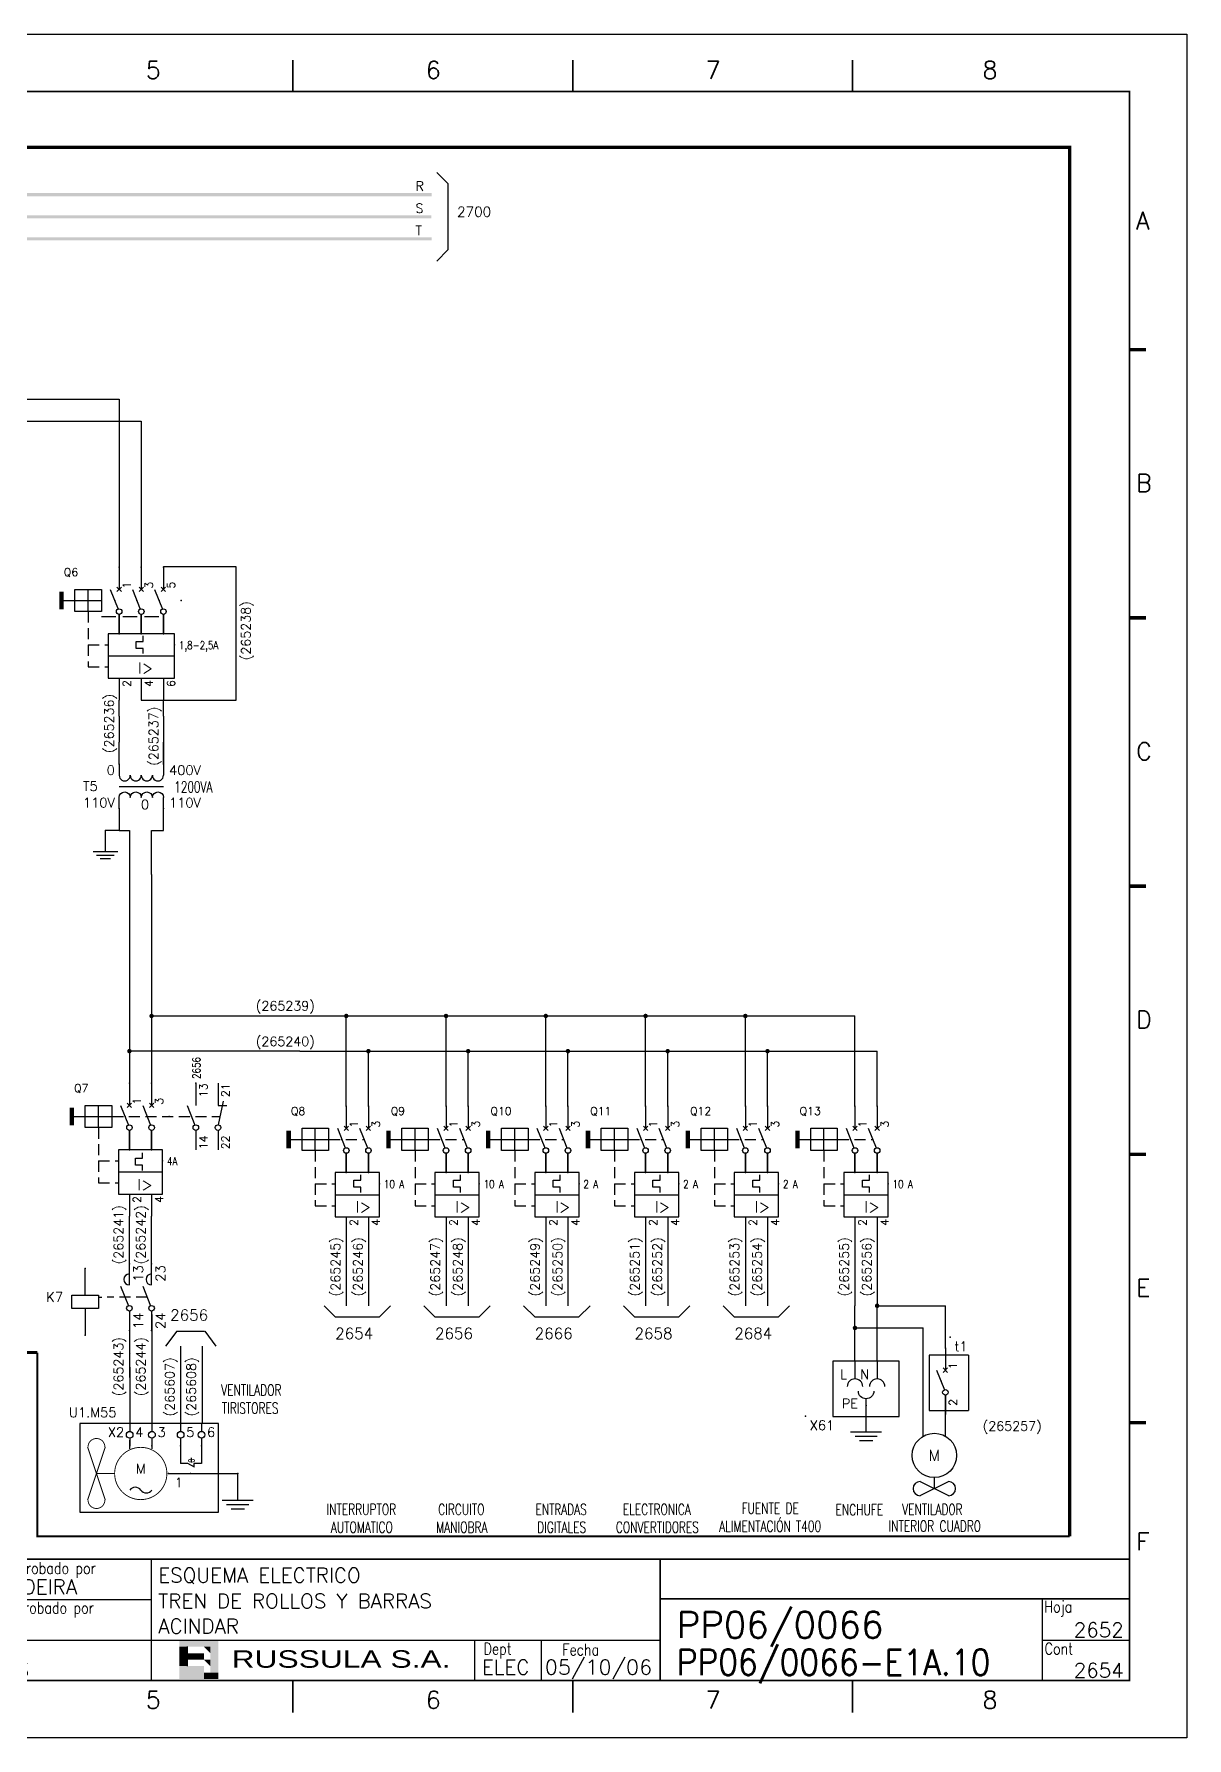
# Model space of a CAD drawing. Extents: x -25 to 1044, y -25744 to 292.
# Drawn here: x 391.5 to 592.5, y -6679.2 to -6382.2 of the extents above; entities that cross this region are included whole.
import ezdxf
from ezdxf.enums import TextEntityAlignment as Align

# ---------------------------------------------------------------- set-up
doc = ezdxf.new("R2010")
doc.units = 0
doc.header["$LTSCALE"] = 10
doc.header["$MEASUREMENT"] = 0
doc.linetypes.add('DASHDOT', pattern=[1, 0.5, -0.25, 0, -0.25])
doc.linetypes.add('HIDDEN', pattern=[0.375, 0.25, -0.125])
doc.layers.get('0').update_dxf_attribs({"linetype": 'CONTINUOUS'})
for name, color, linetype in [('$MKLNK', 7, 'HIDDEN'), ('1', 7, 'CONTINUOUS'), ('10', 5, 'CONTINUOUS'), ('102', 7, 'CONTINUOUS'), ('2', 7, 'CONTINUOUS'), ('25', 3, 'CONTINUOUS'), ('35', 2, 'CONTINUOUS'), ('4', 7, 'HIDDEN'), ('8', 1, 'CONTINUOUS'), ('9', 6, 'CONTINUOUS'), ('DIBUJO', 7, 'CONTINUOUS'), ('NODE', 7, 'CONTINUOUS')]:
    doc.layers.add(name, color=color, linetype=linetype)
doc.styles.add('ABBSTYLE', font='ROMANS.SHX', dxfattribs={"width": 0.8})
doc.styles.add('HELVETICA', font='HELV.SHX')
doc.styles.add('LABEL', font='SIMPLEX', dxfattribs={"width": 0.8, "height": 4})
doc.styles.add('ROMANS', font='romans')
doc.styles.get("Standard").update_dxf_attribs({"font": 'simplex'})

# ---------------------------------------------------------------- blocks, each defined once
blk = doc.blocks.new('NOD', base_point=(237.5, 170))
at = {"layer": 'NODE'}
blk.add_point((237.5, 170), dxfattribs=at)
blk = doc.blocks.new('T2')
for p, q in [((152.83, 172.88), (152.83, 177.24)), ((157.83, 172.88), (157.83, 177.24)), ((152.83, 162.88), (152.83, 157.88)), ((157.83, 162.88), (157.83, 157.88))]:
    blk.add_line(p, q)
for p in [(150.33, 170.38), (160.33, 170.38)]:
    blk.add_point(p)
at = {"layer": '102'}
for p, q in [((152.83, 187.88), (152.83, 182.88)), ((157.83, 187.88), (157.83, 182.88)), ((167.83, 187.88), (167.83, 182.88)), ((172.83, 187.88), (172.83, 182.88)), ((150.83, 182.88), (152.6, 178.46)), ((155.83, 182.88), (157.6, 178.46)), ((165.83, 182.88), (167.6, 178.46)), ((172.83, 182.88), (174.83, 182.88)), ((172.96, 178.49), (174.08, 183.88)), ((152.83, 177.25), (152.83, 172.88)), ((157.83, 177.25), (157.83, 172.88)), ((167.83, 177.25), (167.83, 172.88)), ((172.83, 177.25), (172.83, 172.88)), ((160.33, 172.88), (150.33, 172.88)), ((150.33, 172.88), (150.33, 167.88)), ((154.18, 170.99), (155.78, 170.99)), ((154.18, 169.39), (154.18, 170.99)), ((155.78, 169.39), (154.18, 169.39)), ((155.78, 170.99), (155.78, 172.21)), ((155.78, 168.21), (155.78, 169.39)), ((160.33, 167.88), (160.33, 172.88)), ((150.33, 167.88), (160.33, 167.88)), ((150.33, 167.88), (150.33, 162.88)), ((160.33, 162.88), (160.33, 167.88)), ((150.33, 162.88), (160.33, 162.88))]:
    blk.add_line(p, q, dxfattribs=at)
for centre in [(152.83, 177.88), (157.83, 177.88), (167.83, 177.88), (172.83, 177.88)]:
    blk.add_circle(centre, 0.625, dxfattribs=at)
for p in [(151.83, 180.38), (156.83, 180.38), (161.83, 180.38), (161.83, 180.38), (166.83, 180.38)]:
    blk.add_point(p, dxfattribs=at)
at = {"layer": '2', "linetype": 'HIDDEN'}
for p, q in [((145.83, 177.88), (145.83, 165.38)), ((148.96, 180.38), (173.29, 180.38)), ((145.83, 170.38), (150.33, 170.38)), ((145.83, 165.38), (150.33, 165.38))]:
    blk.add_line(p, q, dxfattribs=at)
at = {"layer": '2'}
blk.add_trace([(140.33, 182.38), (139.33, 182.38), (140.33, 178.38), (139.33, 178.38)], dxfattribs=at)
at = {"layer": 'DIBUJO'}
for p, q in [((142.83, 177.88), (142.83, 182.88)), ((142.83, 182.88), (148.83, 182.88)), ((145.83, 177.88), (145.83, 182.88)), ((148.83, 182.88), (148.83, 177.88)), ((153.33, 183.38), (152.33, 182.38)), ((152.33, 183.38), (153.33, 182.38)), ((157.33, 183.38), (158.33, 182.38)), ((158.33, 183.38), (157.33, 182.38)), ((140.33, 180.38), (148.83, 180.38)), ((148.83, 177.88), (142.83, 177.88))]:
    blk.add_line(p, q, dxfattribs=at)
at = {"layer": '2'}
for p in [(152.83, 187.88), (157.83, 187.88), (167.83, 187.88), (152.83, 172.88), (157.83, 172.88)]:
    blk.add_blockref('NOD', p, dxfattribs=at)
at = {"layer": '102'}
blk.add_text('I>', height=2.52, dxfattribs=at).set_placement((156.33, 163.72), align=Align.CENTER)
at = {"layer": 'DIBUJO', "color": 1, "style": 'ROMANS'}
for s, p in [('13', (170.43, 184.76)), ('21', (175.43, 184.76)), ('1', (155.43, 183.05)), ('3', (160.43, 183.05)), ('14', (170.43, 173)), ('22', (175.43, 173)), ('2', (155.43, 160.86)), ('4', (160.43, 160.86))]:
    blk.add_text(s, height=1.8, rotation=90, dxfattribs=at).set_placement(p)
at = {"layer": 'DIBUJO', "color": 6, "style": 'ROMANS', "width": 0.8}
for p in [(168.83, 188.88), (173.83, 188.88)]:
    blk.add_attdef('PAGCAUXABIERTO1', p, '', height=1.8, rotation=90, dxfattribs=at)
at = {"layer": 'DIBUJO', "color": 6, "style": 'ROMANS'}
blk.add_attdef('REFERENCIA', (140.33, 185.88), '', height=1.8, dxfattribs=at)
at = {"layer": 'DIBUJO', "color": 6, "style": 'ROMANS', "width": 0.8}
blk.add_attdef('REGULACION', (161.33, 169.38), '', height=1.8, dxfattribs=at)
blk = doc.blocks.new('CC')
at = {"layer": '$MKLNK'}
blk.add_line((142.44, 173.8), (133.44, 173.8), dxfattribs=at)
for p, q in [((138.44, 176.55), (138.44, 181.3)), ((143.44, 176.55), (143.44, 181.3)), ((138.44, 170.67), (138.44, 166.3)), ((143.44, 170.67), (143.44, 166.3))]:
    blk.add_line(p, q)
at = {"layer": '102'}
for p, q in [((136.44, 176.3), (138.21, 171.88)), ((141.44, 176.3), (143.21, 171.88))]:
    blk.add_line(p, q, dxfattribs=at)
for centre in [(138.44, 171.3), (143.44, 171.3)]:
    blk.add_circle(centre, 0.625, dxfattribs=at)
for centre in [(138.44, 177.8), (143.44, 177.8)]:
    blk.add_arc(centre, 1.25, 90, 270, dxfattribs=at)
at = {"layer": '2'}
for p in [(138.44, 181.3), (143.44, 181.3), (138.44, 166.3), (143.44, 166.3)]:
    blk.add_blockref('NOD', p, dxfattribs=at)
at = {"layer": '8', "flags": 8}
for tag, p in [('1A', (141.52, 177.3)), ('3A', (146.52, 177.3))]:
    blk.add_attdef(tag, p, '', height=2.15, rotation=90, dxfattribs=at)
for tag, p in [('2A', (141.52, 170.3)), ('4A', (146.52, 170.3))]:
    blk.add_attdef(tag, text='', height=2.15, rotation=90, dxfattribs=at).set_placement(p, align=Align.RIGHT)
at = {"layer": '9'}
blk.add_attdef('ID', text='', height=2.15, rotation=90, dxfattribs=at).set_placement((131.19, 173.8), align=Align.CENTER)
blk = doc.blocks.new('$$PLU21C')
for p, q in [((0, 2.5), (0, 0.75)), ((0, -0.75), (0, -2.5))]:
    blk.add_line(p, q)
at = {"layer": '2'}
blk.add_circle((0, 0), 0.75, dxfattribs=at)
for p in [(0, 2.5), (0, -2.5)]:
    blk.add_blockref('NOD', p, dxfattribs=at)
at = {"layer": '8'}
blk.add_attdef('*A', (1.25, -0.5), '', height=2.15, dxfattribs=at)
at = {"layer": '9'}
blk.add_attdef('ID', text='', height=2.15, dxfattribs=at).set_placement((-1.25, -0.5), align=Align.RIGHT)
blk = doc.blocks.new('KK')
for p, q in [((170.54, 197.03), (170.54, 201.39)), ((175.54, 197.03), (175.54, 201.39)), ((180.54, 197.03), (180.54, 201.41)), ((170.54, 187.03), (170.54, 182.03)), ((175.54, 187.03), (175.54, 182.03)), ((180.54, 187.03), (180.54, 182.03))]:
    blk.add_line(p, q)
for p in [(168.04, 194.53), (183.04, 194.53)]:
    blk.add_point(p)
at = {"layer": '102'}
for p, q in [((170.54, 212.03), (170.54, 207.03)), ((175.54, 212.03), (175.54, 207.03)), ((180.54, 212.03), (180.54, 207.03)), ((168.54, 207.03), (170.31, 202.61)), ((173.54, 207.03), (175.31, 202.61)), ((178.54, 207.03), (180.31, 202.61)), ((170.54, 201.4), (170.54, 197.03)), ((175.54, 201.4), (175.54, 197.03)), ((180.54, 201.4), (180.54, 197.03)), ((183.04, 197.03), (168.04, 197.03)), ((168.04, 197.03), (168.04, 192.03)), ((175.96, 195.31), (175.96, 196.53)), ((183.04, 192.03), (183.04, 197.03)), ((174.36, 195.31), (175.96, 195.31)), ((174.36, 193.71), (174.36, 195.31)), ((175.96, 193.71), (174.36, 193.71)), ((175.96, 192.53), (175.96, 193.71)), ((168.04, 192.03), (183.04, 192.03)), ((168.04, 192.03), (168.04, 187.03)), ((183.04, 187.03), (183.04, 192.03)), ((168.04, 187.03), (183.04, 187.03))]:
    blk.add_line(p, q, dxfattribs=at)
for centre in [(170.54, 202.03), (175.54, 202.03), (180.54, 202.03)]:
    blk.add_circle(centre, 0.625, dxfattribs=at)
for p in [(169.54, 204.53), (174.54, 204.53), (179.54, 204.53), (184.54, 204.53)]:
    blk.add_point(p, dxfattribs=at)
at = {"layer": '2', "linetype": 'HIDDEN'}
for p, q in [((163.54, 202.03), (163.54, 189.53)), ((163.54, 194.53), (168.04, 194.53)), ((163.54, 189.53), (168.04, 189.53))]:
    blk.add_line(p, q, dxfattribs=at)
at = {"layer": '2'}
blk.add_trace([(158.04, 206.53), (157.04, 206.53), (158.04, 202.53), (157.04, 202.53)], dxfattribs=at)
at = {"layer": 'DIBUJO'}
for p, q in [((158.04, 204.53), (166.54, 204.53)), ((160.54, 202.03), (160.54, 207.03)), ((160.54, 207.03), (166.54, 207.03)), ((163.54, 202.03), (163.54, 207.03)), ((166.54, 207.03), (166.54, 202.03)), ((171.04, 207.53), (170.04, 206.53)), ((170.04, 207.53), (171.04, 206.53)), ((175.04, 207.53), (176.04, 206.53)), ((176.04, 207.53), (175.04, 206.53)), ((180.04, 207.53), (181.04, 206.53)), ((181.04, 207.53), (180.04, 206.53)), ((166.54, 202.03), (160.54, 202.03))]:
    blk.add_line(p, q, dxfattribs=at)
at = {"layer": '2'}
for p in [(170.54, 212.03), (175.54, 212.03), (180.54, 212.03), (170.54, 197.03), (175.54, 197.03), (180.54, 197.03)]:
    blk.add_blockref('NOD', p, dxfattribs=at)
at = {"layer": '102'}
blk.add_text('I>', height=2.52, dxfattribs=at).set_placement((176.51, 188.04), align=Align.CENTER)
at = {"layer": 'DIBUJO', "color": 1, "style": 'ROMANS'}
for s, p in [('1', (173.15, 207.2)), ('3', (178.15, 207.2)), ('5', (183.15, 207.2)), ('2', (173.15, 185.01)), ('4', (178.15, 185.01)), ('6', (183.15, 185.01))]:
    blk.add_text(s, height=1.8, rotation=90, dxfattribs=at).set_placement(p)
at = {"layer": 'DIBUJO', "color": 6, "style": 'ROMANS'}
blk.add_attdef('REFERENCIA', (158.04, 210.03), '', height=1.8, dxfattribs=at)
at = {"layer": 'DIBUJO', "color": 6, "style": 'ROMANS', "width": 0.8}
blk.add_attdef('REGULACION', (184.04, 193.53), '', height=1.8, dxfattribs=at)
blk = doc.blocks.new('$071501S')
at = {"layer": '2'}
for p, q in [((0, -6), (0, 0)), ((-3, -6), (3, -6)), ((-3, -9), (-3, -6)), ((3, -6), (3, -9)), ((3, -9), (-3, -9)), ((0, -9), (0, -15))]:
    blk.add_line(p, q, dxfattribs=at)
at = {"layer": '2', "rotation": 90}
for p in [(0, 0), (0, -15)]:
    blk.add_blockref('NOD', p, dxfattribs=at)
at = {"layer": '8'}
for tag, p in [('1A', (1, -3.325)), ('2A', (1, -13.325))]:
    blk.add_attdef(tag, p, '', height=2.15, dxfattribs=at)
at = {"layer": '9'}
blk.add_attdef('ID', text='', height=2.15, dxfattribs=at).set_placement((-5, -7.5), align=Align.RIGHT)
blk = doc.blocks.new('T1')
for p, q in [((156.28, 167.9), (156.28, 172.26)), ((161.28, 167.9), (161.28, 172.26)), ((156.28, 157.9), (156.28, 152.9)), ((161.28, 157.9), (161.28, 152.9))]:
    blk.add_line(p, q)
for p in [(153.78, 165.4), (163.78, 165.4)]:
    blk.add_point(p)
at = {"layer": '102'}
for p, q in [((156.28, 182.9), (156.28, 177.9)), ((161.28, 182.9), (161.28, 177.9)), ((154.28, 177.9), (156.04, 173.48)), ((159.28, 177.9), (161.04, 173.48)), ((156.28, 172.28), (156.28, 167.9)), ((161.28, 172.28), (161.28, 167.9)), ((163.78, 167.9), (153.78, 167.9)), ((153.78, 167.9), (153.78, 162.9)), ((157.96, 166.18), (159.56, 166.18)), ((157.96, 164.58), (157.96, 166.18)), ((159.56, 166.18), (159.56, 167.4)), ((163.78, 162.9), (163.78, 167.9)), ((153.78, 162.9), (163.78, 162.9)), ((153.78, 162.9), (153.78, 157.9)), ((159.56, 164.58), (157.96, 164.58)), ((159.56, 163.4), (159.56, 164.58)), ((163.78, 157.9), (163.78, 162.9)), ((153.78, 157.9), (163.78, 157.9))]:
    blk.add_line(p, q, dxfattribs=at)
for centre in [(156.28, 172.9), (161.28, 172.9)]:
    blk.add_circle(centre, 0.625, dxfattribs=at)
for p in [(155.28, 175.4), (160.28, 175.4)]:
    blk.add_point(p, dxfattribs=at)
at = {"layer": '2', "linetype": 'HIDDEN'}
for p, q in [((152.41, 175.4), (160.28, 175.4)), ((149.28, 172.9), (149.28, 160.4)), ((149.28, 165.4), (153.78, 165.4)), ((149.28, 160.4), (153.78, 160.4))]:
    blk.add_line(p, q, dxfattribs=at)
at = {"layer": '2'}
blk.add_trace([(143.78, 177.4), (142.78, 177.4), (143.78, 173.4), (142.78, 173.4)], dxfattribs=at)
at = {"layer": 'DIBUJO'}
for p, q in [((146.28, 172.9), (146.28, 177.9)), ((146.28, 177.9), (152.28, 177.9)), ((149.28, 172.9), (149.28, 177.9)), ((152.28, 177.9), (152.28, 172.9)), ((156.78, 178.4), (155.78, 177.4)), ((155.78, 178.4), (156.78, 177.4)), ((160.78, 178.4), (161.78, 177.4)), ((161.78, 178.4), (160.78, 177.4)), ((143.78, 175.4), (152.28, 175.4)), ((152.28, 172.9), (146.28, 172.9))]:
    blk.add_line(p, q, dxfattribs=at)
at = {"layer": '2'}
for p in [(156.28, 182.9), (161.28, 182.9), (156.28, 167.9), (161.28, 167.9)]:
    blk.add_blockref('NOD', p, dxfattribs=at)
at = {"layer": '102'}
blk.add_text('I>', height=2.52, dxfattribs=at).set_placement((160.11, 158.91), align=Align.CENTER)
at = {"layer": 'DIBUJO', "color": 1, "style": 'ROMANS'}
for s, p in [('1', (158.88, 178.08)), ('3', (163.88, 178.08)), ('2', (158.88, 155.89)), ('4', (163.88, 155.89))]:
    blk.add_text(s, height=1.8, rotation=90, dxfattribs=at).set_placement(p)
at = {"layer": 'DIBUJO', "color": 6, "style": 'ROMANS'}
blk.add_attdef('REFERENCIA', (143.78, 180.9), '', height=1.8, dxfattribs=at)
at = {"layer": 'DIBUJO', "color": 6, "style": 'ROMANS', "width": 0.8}
blk.add_attdef('REGULACION', (164.78, 164.4), '', height=1.8, dxfattribs=at)
blk = doc.blocks.new('$PP313')
at = {"layer": '2'}
blk.add_blockref('NOD', (0, 0), dxfattribs=at)
at = {"layer": '8'}
blk.add_attdef('1A', (1, -3.325), '', height=2.15, dxfattribs=at)
at = {"layer": '9'}
blk.add_attdef('ID', (1, 1), '', height=2.15, dxfattribs=at)
blk = doc.blocks.new('$$PLU21')
blk.add_line((0, -2.5), (0, 2.5))
at = {"layer": '2'}
for p in [(0, 2.5), (0, -2.5)]:
    blk.add_blockref('NOD', p, dxfattribs=at)
at = {"layer": '8'}
blk.add_attdef('*A', (1.25, -0.5), '', height=2.15, dxfattribs=at)
at = {"layer": '9'}
blk.add_attdef('ID', text='', height=2.15, dxfattribs=at).set_placement((-1.25, -0.5), align=Align.RIGHT)
blk = doc.blocks.new('$021501')
at = {"layer": '2'}
for p, q in [((0, -6), (0, 0)), ((-3.5, -6), (3.5, -6)), ((-2.5, -7), (2.5, -7)), ((-1.5, -8), (1.5, -8))]:
    blk.add_line(p, q, dxfattribs=at)
blk.add_blockref('NOD', (0, 0), dxfattribs=at)
blk = doc.blocks.new('$030301')
at = {"layer": '2'}
blk.add_line((0, 0), (4, 0), dxfattribs=at)
blk.add_arc((5.75, 0), 1.75, 90, 270, dxfattribs=at)
at = {"layer": '9'}
blk.add_blockref('NOD', (0, 0), dxfattribs=at)
at = {"layer": '8'}
blk.add_attdef('1A', text='', height=2.15, dxfattribs=at).set_placement((3, -3.325), align=Align.RIGHT)
at = {"layer": '9'}
blk.add_attdef('ID', text='', height=2.15, dxfattribs=at).set_placement((5, 2.5), align=Align.CENTER)
blk = doc.blocks.new('$060303')
at = {"layer": '2'}
for p, q in [((0, 0), (2.5, 0)), ((0, -10), (2.5, -10))]:
    blk.add_line(p, q, dxfattribs=at)
for centre in [(2.5, -1.25), (2.5, -3.75), (2.5, -6.25), (2.5, -8.75)]:
    blk.add_arc(centre, 1.25, 270, 90, dxfattribs=at)
for p in [(0, 0), (0, -10)]:
    blk.add_blockref('NOD', p, dxfattribs=at)
at = {"layer": '8'}
for tag, p in [('1A', (1.5, -3.325)), ('2A', (1.5, -13.325))]:
    blk.add_attdef(tag, text='', height=2.15, dxfattribs=at).set_placement(p, align=Align.RIGHT)
at = {"layer": '9'}
blk.add_attdef('ID', text='', height=2.15, dxfattribs=at).set_placement((0, 1.175), align=Align.CENTER)
blk = doc.blocks.new('newcajec')
at = {"layer": '1'}
for p, q in [((179.4, 20.85), (0.13, 20.85)), ((7, 20.85), (7, 0)), ((71, 20.85), (71, 0)), ((84, 20.85), (84, 0.09)), ((99, 20.85), (99, 0)), ((215.2, 20.8), (215.2, 0)), ((184.64, 20.18), (184.81, 20.01)), ((184.81, 20.01), (185.18, 20.25)), ((10.6, 16.64), (0, 16.64)), ((10.6, 16.64), (99, 16.64)), ((10.6, 12.48), (0, 12.48)), ((10.6, 12.48), (99, 12.48)), ((179.4, 13.87), (215.2, 13.87)), ((368, 14.06), (368, 0)), ((10.6, 8.32), (0, 8.32)), ((10.6, 8.32), (99, 8.32)), ((179.4, 6.93), (267.63, 6.93)), ((267.63, 6.93), (302.5, 6.93)), ((270.63, 6.91), (270.63, 0)), ((282.07, 6.93), (282.07, 0)), ((368, 6.93), (383, 6.93)), ((10.6, 4.16), (0, 4.16)), ((10.6, 4.16), (99, 4.16))]:
    blk.add_line(p, q, dxfattribs=at)
for points in [[(47.5, 272.5, 0.3, 0.3, 0), (47.5, 277.91, 0.3, 0.3, 0)], [(95.5, 272.5, 0.3, 0.3, 0), (95.5, 277.91, 0.3, 0.3, 0)], [(143.5, 272.5, 0.3, 0.3, 0), (143.5, 277.91, 0.3, 0.3, 0)], [(191.5, 272.5, 0.3, 0.3, 0), (191.5, 277.91, 0.3, 0.3, 0)], [(239.5, 272.5, 0.3, 0.3, 0), (239.5, 277.91, 0.3, 0.3, 0)], [(287.5, 272.5, 0.3, 0.3, 0), (287.5, 277.91, 0.3, 0.3, 0)], [(335.5, 272.5, 0.3, 0.3, 0), (335.5, 277.91, 0.3, 0.3, 0)], [(-2.99, 228.23, 0.6, 0.6, 0), (-0.18, 228.23, 0.6, 0.6, 0)], [(383.01, 228.23, 0.6, 0.6, 0), (385.82, 228.23, 0.6, 0.6, 0)], [(-2.99, 182.23, 0.6, 0.6, 0), (-0.18, 182.23, 0.6, 0.6, 0)], [(383.01, 182.23, 0.6, 0.6, 0), (385.82, 182.23, 0.6, 0.6, 0)], [(-2.99, 136.23, 0.6, 0.6, 0), (-0.18, 136.23, 0.6, 0.6, 0)], [(383.01, 136.23, 0.6, 0.6, 0), (385.82, 136.23, 0.6, 0.6, 0)], [(-2.99, 90.23, 0.6, 0.6, 0), (-0.18, 90.23, 0.6, 0.6, 0)], [(383.01, 90.23, 0.6, 0.6, 0), (385.82, 90.23, 0.6, 0.6, 0)], [(-2.99, 44.23, 0.6, 0.6, 0), (-0.18, 44.23, 0.6, 0.6, 0)], [(383.01, 44.23, 0.6, 0.6, 0), (385.82, 44.23, 0.6, 0.6, 0)], [(383, 20.8, 0.3, 0.3, 0), (179.4, 20.8, 0.3, 0.3, 0), (179.4, 0, 0.3, 0.3, 0)], [(302.5, 20.8, 0.3, 0.3, 0), (302.5, 0, 0.3, 0.3, 0)], [(302.5, 14, 0.3, 0.3, 0), (383, 14, 0.3, 0.3, 0)], [(47.5, -5.5, 0.3, 0.3, 0), (47.5, -0.09, 0.3, 0.3, 0)], [(95.5, -5.5, 0.3, 0.3, 0), (95.5, -0.09, 0.3, 0.3, 0)], [(143.5, -5.5, 0.3, 0.3, 0), (143.5, -0.09, 0.3, 0.3, 0)], [(191.5, -5.5, 0.3, 0.3, 0), (191.5, -0.09, 0.3, 0.3, 0)], [(239.5, -5.5, 0.3, 0.3, 0), (239.5, -0.09, 0.3, 0.3, 0)], [(287.5, -5.5, 0.3, 0.3, 0), (287.5, -0.09, 0.3, 0.3, 0)], [(335.5, -5.5, 0.3, 0.3, 0), (335.5, -0.09, 0.3, 0.3, 0)]]:
    blk.add_lwpolyline(points, format="xyseb", dxfattribs=at)
at = {"layer": '1', "const_width": 0.3}
blk.add_lwpolyline([(0, 0), (0, 272.5), (383, 272.5), (383, 0)], close=True, dxfattribs=at)
at = {"layer": '2', "color": 14}
for p, q in [((221.42, 4.69), (221.42, 5.81)), ((221.42, 2.47), (221.42, 3.58))]:
    blk.add_line(p, q, dxfattribs=at)
for points in [[(220.05, 5.81), (220.05, 6.92), (226.74, 5.81), (226.74, 6.92)], [(221.42, 2.47), (220.05, 2.47), (221.42, 5.81), (220.05, 5.81)], [(221.42, 4.69), (224.25, 4.69), (221.42, 3.58), (224.25, 3.58)], [(224.25, 5.81), (225.37, 5.81), (225.37, 4.69)], [(224.25, 3.58), (225.37, 3.58), (225.37, 2.47)], [(225.37, 5.81), (226.74, 5.81), (225.37, 1.35), (226.74, 1.35)], [(224.25, 0.24), (224.25, 2.47), (220.05, 0.24), (220.05, 2.47)], [(226.74, 1.35), (226.74, 0.24), (224.25, 1.35), (224.25, 0.24)]]:
    blk.add_solid(points, dxfattribs=at)
at = {"layer": '1', "style": 'ROMANS'}
for s, p in [('1', (22.29, 274.68)), ('2', (70.29, 274.68)), ('3', (118.29, 274.68)), ('4', (166.29, 274.68)), ('5', (214.29, 274.68)), ('6', (262.29, 274.68)), ('7', (310.29, 274.68)), ('8', (357.79, 274.68)), ('A', (-4.37, 248.84)), ('A', (384.13, 248.84)), ('B', (-4.37, 203.84)), ('B', (384.13, 203.84)), ('C', (-4.37, 157.84)), ('C', (384.13, 157.84)), ('D', (-4.37, 111.84)), ('D', (384.13, 111.84)), ('E', (-4.37, 65.84)), ('E', (384.13, 65.84)), ('F', (-4.37, 22.34)), ('F', (384.13, 22.34)), ('1', (22.29, -4.82)), ('2', (70.29, -4.82)), ('3', (118.29, -4.82)), ('4', (166.29, -4.82)), ('5', (214.29, -4.82)), ('6', (262.29, -4.82)), ('7', (310.29, -4.82)), ('8', (357.79, -4.82))]:
    blk.add_text(s, height=3, dxfattribs=at).set_placement(p)
at = {"layer": '1', "style": 'LABEL', "width": 0.8}
for s, p in [('Diseno comprobado por', (179.73, 18.27)), ('Dibujo comprobado por', (179.81, 11.47)), ('Hoja', (368.38, 11.66)), ('Dibujado por', (179.83, 4.64)), ('Fecha', (285.71, 4.3)), ('Cont', (368.43, 4.46)), ('No', (2.23, 1.05)), ('Revision', (8, 1.05))]:
    blk.add_text(s, height=2, dxfattribs=at).set_placement(p)
for s, p in [('Dept', (274.61, 4.44)), ('Elaborado', (77.5, 1.05)), ('Fecha', (91.5, 1.05))]:
    blk.add_text(s, height=2, dxfattribs=at).set_placement(p, align=Align.CENTER)
at = {"layer": '10', "style": 'ROMANS'}
for tag, p in [('REV41', (3.5, 18.74)), ('REV43', (77.7, 18.74)), ('REV31', (3.5, 14.58)), ('REV33', (77.7, 14.58)), ('REV21', (3.5, 10.42)), ('REV23', (77.7, 10.42)), ('REV11', (3.5, 6.27)), ('REV13', (77.7, 6.27))]:
    blk.add_attdef(tag, text='', height=2.5, dxfattribs=at).set_placement(p, align=Align.MIDDLE)
for tag, p, height in [('REV42', (8, 17.49), 2.5), ('SHEETNAME1', (100.5, 15.83), 2.5), ('DOCUMENTTYPE', (216.43, 16.8), 2.5), ('NOTA', (305.32, 15.8), 3), ('REV32', (8, 13.33), 2.5), ('DESIGNCHECK', (180.74, 14.83), 2.5), ('OBJECT', (216.43, 12.4), 2.5), ('SHEETNAME2', (100.5, 11.67), 2.5), ('ORDER', (305.32, 7.3), 4.5), ('REV22', (8, 9.17), 2.5), ('SHEETNAME3', (100.5, 7.51), 2.5), ('DRAWINGCHECK', (180.53, 7.71), 2.5), ('CUSTOMER', (216.43, 8.08), 2.5), ('REV12', (8, 5.01), 2.5), ('SHEETNAME4', (100.5, 3.35), 2.5), ('USER', (180.63, 0.71), 2.5), ('DEPARTMENT', (271.93, 1.05), 2.5), ('DOCUMENT_ID', (305.32, 0.93), 4.4)]:
    blk.add_attdef(tag, p, '', height=height, dxfattribs=at)
for tag, width, p, p2 in [('REV44', 1.221199, (84.53, 17.49), (98.48, 17.49)), ('REV34', 1.221199, (84.53, 13.33), (98.48, 13.33)), ('REV24', 1.221199, (84.53, 9.17), (98.48, 9.17)), ('REV14', 1.221199, (84.53, 5.01), (98.48, 5.01)), ('CREATED2', 7.039915, (282.71, 1.05), (301.14, 1.05))]:
    blk.add_attdef(tag, text='', height=2.5, dxfattribs=dict(at, width=width)).set_placement(p, p2, align=Align.FIT)
for tag, p in [('SHEET', (382, 7.43)), ('NEXTSHEET', (382, 0.5))]:
    blk.add_attdef(tag, text='', height=2.5, dxfattribs=at).set_placement(p, align=Align.RIGHT)
at = {"layer": 'DIBUJO', "color": 14, "style": 'HELVETICA', "width": 1.3}
blk.add_text('RUSSULA S.A.', height=3, dxfattribs=at).set_placement((229, 2.19))

msp = doc.modelspace()

# ---------------------------------------------------------------- linework, layer by layer
for p, q in [((408.14, -6596.53), (408.14, -6588.21)), ((412, -6596.53), (412, -6588.21)), ((408.14, -6605.36), (408.14, -6612.11)), ((412.05, -6605.36), (412.05, -6612.11)), ((416.4, -6608.27), (414.45, -6610.89)), ((416.4, -6608.27), (421.25, -6608.27)), ((421.28, -6608.27), (423.23, -6610.89)), ((408.14, -6612.11), (408.18, -6612.22)), ((412.05, -6612.11), (412.05, -6612.22)), ((542.35, -6613.48), (530.76, -6613.48)), ((530.76, -6613.48), (530.76, -6623.13)), ((542.35, -6623.13), (542.35, -6613.48)), ((554.41, -6612.44), (547.56, -6612.44)), ((547.56, -6612.44), (547.56, -6622.1)), ((550.39, -6622.77), (550.39, -6619.4)), ((547.56, -6622.1), (554.41, -6622.1)), ((530.76, -6623.13), (542.35, -6623.13))]:
    msp.add_line(p, q)
at = {"layer": '102'}
for p, q in [((550.39, -6611.19), (550.39, -6615.05)), ((548.85, -6615.05), (550.21, -6618.46)), ((550.39, -6619.39), (550.39, -6622.77))]:
    msp.add_line(p, q, dxfattribs=at)
msp.add_circle((550.39, -6618.91), 0.483, dxfattribs=at)
msp.add_point((549.62, -6616.98), dxfattribs=at)
at = {"layer": '2', "color": 7}
for p, q in [((461.71, -6406.28), (463.64, -6408.21)), ((463.64, -6408.21), (463.64, -6419.79)), ((463.64, -6419.79), (461.71, -6421.72)), ((426.76, -6475), (414.07, -6475)), ((426.76, -6498.26), (426.76, -6475)), ((410.21, -6498.26), (426.76, -6498.26)), ((406.35, -6509.43), (406.35, -6505.57)), ((414.07, -6509.43), (414.07, -6505.57)), ((414.07, -6505.57), (414.07, -6510.67)), ((406.35, -6513.29), (414.07, -6513.29)), ((406.35, -6517.15), (406.35, -6520.97)), ((414.07, -6520.97), (414.07, -6517.15)), ((406.35, -6520.97), (403.95, -6520.97)), ((406.35, -6520.97), (408.14, -6520.97)), ((408.14, -6520.97), (408.14, -6528.61)), ((412, -6520.97), (414.07, -6520.97)), ((412, -6553.31), (515.51, -6553.31)), ((445.94, -6569.03), (445.94, -6553.31)), ((463.33, -6569.03), (463.33, -6553.31)), ((480.72, -6569.03), (480.72, -6553.31)), ((498.12, -6569.03), (498.12, -6553.31)), ((515.51, -6569.03), (515.51, -6553.31)), ((515.51, -6553.31), (534.62, -6553.31)), ((534.62, -6569.03), (534.62, -6553.31)), ((408.14, -6559.33), (408.14, -6565.05)), ((437.83, -6559.44), (408.14, -6559.44)), ((412, -6559.33), (412, -6565.05)), ((437.83, -6559.44), (538.49, -6559.44)), ((449.8, -6569.03), (449.8, -6559.44)), ((467.19, -6569.03), (467.19, -6559.44)), ((484.58, -6569.03), (484.58, -6559.44)), ((501.98, -6569.03), (501.98, -6559.44)), ((519.37, -6569.03), (519.37, -6559.44)), ((538.49, -6569.03), (538.49, -6559.44)), ((445.94, -6592.19), (445.94, -6603.83)), ((449.8, -6592.19), (449.8, -6603.83)), ((463.33, -6592.19), (463.33, -6603.83)), ((467.19, -6592.19), (467.19, -6603.83)), ((480.72, -6592.19), (480.72, -6603.83)), ((484.58, -6592.19), (484.58, -6603.83)), ((498.12, -6592.19), (498.12, -6603.83)), ((501.98, -6592.19), (501.98, -6603.83)), ((515.51, -6592.19), (515.51, -6603.83)), ((519.37, -6592.19), (519.37, -6603.83)), ((534.62, -6592.19), (534.62, -6603.83)), ((538.49, -6592.19), (538.49, -6603.83)), ((442.08, -6603.83), (444.01, -6605.76)), ((451.73, -6605.76), (453.66, -6603.83)), ((459.47, -6603.83), (461.4, -6605.76)), ((469.12, -6605.76), (471.05, -6603.83)), ((476.86, -6603.83), (478.79, -6605.76)), ((486.51, -6605.76), (488.44, -6603.83)), ((494.26, -6603.83), (496.19, -6605.76)), ((503.91, -6605.76), (505.84, -6603.83)), ((511.65, -6603.83), (513.58, -6605.76)), ((521.3, -6605.76), (523.23, -6603.83)), ((534.62, -6613.48), (534.62, -6603.83)), ((538.29, -6603.83), (550.39, -6603.83)), ((538.49, -6613.48), (538.49, -6603.83)), ((550.39, -6611.21), (550.39, -6603.83)), ((444.01, -6605.76), (451.73, -6605.76)), ((461.4, -6605.76), (469.12, -6605.76)), ((478.79, -6605.76), (486.51, -6605.76)), ((496.19, -6605.76), (503.91, -6605.76)), ((513.58, -6605.76), (521.3, -6605.76)), ((534.43, -6607.69), (546.53, -6607.69)), ((546.53, -6626.57), (546.53, -6607.69)), ((417.07, -6610.89), (417.07, -6624.37)), ((420.81, -6610.89), (420.81, -6624.37)), ((408.18, -6616.34), (408.18, -6612.22)), ((412.05, -6612.22), (412.07, -6615.58)), ((554.41, -6612.44), (554.41, -6622.1)), ((408.18, -6614.52), (408.18, -6624.37)), ((412.07, -6615.58), (412.07, -6624.37)), ((550.39, -6626.57), (550.39, -6621.84)), ((423.66, -6624.37), (399.49, -6624.37)), ((399.49, -6624.37), (399.49, -6639.82)), ((423.66, -6639.82), (423.66, -6624.37)), ((412.07, -6628.24), (412.07, -6628.74)), ((415.9, -6633.06), (423.66, -6633.06)), ((423.66, -6633.06), (427.02, -6633.06)), ((545.99, -6634.45), (550.93, -6636.92)), ((545.99, -6636.92), (550.93, -6634.45)), ((548.46, -6635.69), (548.46, -6633.76)), ((399.49, -6639.82), (423.66, -6639.82))]:
    msp.add_line(p, q, dxfattribs=at)
at = {"layer": '2'}
for p, q in [((272.85, -6445.77), (406.35, -6445.77)), ((406.35, -6445.77), (406.35, -6475.09)), ((280.57, -6449.63), (410.21, -6449.63)), ((410.21, -6449.63), (410.21, -6475.09)), ((406.35, -6501.05), (406.35, -6498.26)), ((414.07, -6501.05), (414.07, -6498.26)), ((406.35, -6501.05), (406.35, -6505.57)), ((414.07, -6501.05), (414.07, -6505.57)), ((412, -6528.62), (412, -6520.97)), ((408.14, -6528.61), (408.14, -6559.33)), ((412, -6528.62), (412, -6553.31)), ((412, -6553.31), (412, -6559.33)), ((402.74, -6602.33), (403.31, -6602.33)), ((408.18, -6628.74), (408.18, -6627.27))]:
    msp.add_line(p, q, dxfattribs=at)
at = {"layer": '2', "color": 7, "linetype": 'HIDDEN'}
msp.add_line((403.26, -6483.68), (413.29, -6483.68), dxfattribs=at)
at = {"layer": '2', "color": 3, "linetype": 'DASHDOT'}
for points, const_width in [([(198.14, -6401.89), (572.03, -6401.89), (572.03, -6644.02)], 0.595), ([(392.09, -6611.98), (198.14, -6611.98), (198.14, -6401.89)], 0.541)]:
    msp.add_lwpolyline(points, dxfattribs=dict(at, const_width=const_width))
at = {"layer": '2', "color": 7}
for points in [[(411.81, -6553.31, 0.386, 0.386, 1), (412.19, -6553.31, 0.386, 0.386, 1)], [(407.95, -6559.44, 0.386, 0.386, 1), (408.33, -6559.44, 0.386, 0.386, 1)], [(538.29, -6603.83, 0.386, 0.386, 1), (538.68, -6603.83, 0.386, 0.386, 1)], [(534.43, -6607.69, 0.386, 0.386, 1), (534.82, -6607.69, 0.386, 0.386, 1)]]:
    msp.add_lwpolyline(points, format="xyseb", close=True, dxfattribs=at)
at = {"layer": '2', "color": 7, "const_width": 0.386}
for points in [[(445.74, -6553.31, 1), (446.13, -6553.31, 1)], [(463.14, -6553.31, 1), (463.52, -6553.31, 1)], [(480.53, -6553.31, 1), (480.92, -6553.31, 1)], [(497.92, -6553.31, 1), (498.31, -6553.31, 1)], [(515.32, -6553.31, 1), (515.7, -6553.31, 1)], [(449.6, -6559.44, 1), (449.99, -6559.44, 1)], [(467, -6559.44, 1), (467.38, -6559.44, 1)], [(484.39, -6559.44, 1), (484.78, -6559.44, 1)], [(501.78, -6559.44, 1), (502.17, -6559.44, 1)], [(519.18, -6559.44, 1), (519.56, -6559.44, 1)]]:
    msp.add_lwpolyline(points, format="xyb", close=True, dxfattribs=at)
at = {"layer": '2', "color": 3, "linetype": 'DASHDOT'}
msp.add_lwpolyline([(572.03, -6644.02, 0.386, 0.386, 0), (392.09, -6644.02, 0.386, 0.386, 0), (392.09, -6611.98, 0.541, 0.541, 0)], format="xyseb", dxfattribs=at)
at = {"layer": '2'}
for points in [[(400.85, -6628.43, 0.185, 0.185, 0), (403.93, -6637.69, 0.185, 0.185, 0)], [(403.93, -6628.43, 0.185, 0.185, 0), (400.85, -6637.69, 0.185, 0.185, 0)], [(400.92, -6628.43, 0.154, 0.154, -0.414214), (402.39, -6626.96, 0.154, 0.154, -0.414214), (403.86, -6628.43, 0.154, 0.154, 0)], [(400.92, -6637.69, 0.154, 0.154, 0.414214), (402.39, -6639.16, 0.154, 0.154, 0.414214), (403.86, -6637.69, 0.154, 0.154, 0)]]:
    msp.add_lwpolyline(points, format="xyseb", dxfattribs=at)
msp.add_lwpolyline([(405.56, -6633.06, 0.154, 0.154, 1), (414.67, -6633.06, 0.154, 0.154, 1)], format="xyseb", close=True, dxfattribs=at)
at = {"layer": '2', "linetype": 'HIDDEN'}
msp.add_lwpolyline([(402.39, -6633.06, 0.185, 0.185, 0), (405.48, -6633.06, 0.185, 0.185, 0)], format="xyseb", dxfattribs=at)
at = {"layer": '2', "color": 7}
msp.add_circle((548.46, -6629.9), 3.86, dxfattribs=at)
for centre, start, end in [((545.99, -6635.69), 90, 270), ((550.93, -6635.69), 270, 90)]:
    msp.add_arc(centre, 1.24, start, end, dxfattribs=at)
at = {"layer": '2'}
for centre, start, end in [((409.15, -6636.68), 36.8699, 143.1301), ((411.08, -6635.23), 216.8699, 323.1301)]:
    msp.add_arc(centre, 1.21, start, end, dxfattribs=at)
for points in [[(216.13, -6409.87), (216.13, -6410.41), (460.8, -6409.87), (460.8, -6410.41)], [(216.13, -6413.73), (216.13, -6414.27), (460.79, -6413.73), (460.79, -6414.27)], [(216.13, -6417.59), (216.13, -6418.13), (460.81, -6417.59), (460.81, -6418.13)]]:
    msp.add_trace(points, dxfattribs=at)
at = {"layer": '25'}
msp.add_line((418.88, -6630.33), (418.88, -6631.08), dxfattribs=at)
at = {"layer": '35', "color": 7}
for p, q in [((417.07, -6628.24), (417.07, -6631.3)), ((420.7, -6628.24), (420.7, -6631.3)), ((418.31, -6631.3), (417.07, -6631.3)), ((419.49, -6631.96), (418.31, -6631.3)), ((420.7, -6631.3), (419.34, -6631.3)), ((419.34, -6631.3), (419.34, -6631.98))]:
    msp.add_line(p, q, dxfattribs=at)
at = {"layer": 'DIBUJO'}
for p, q in [((550.01, -6614.66), (550.78, -6615.43)), ((550.78, -6614.66), (550.01, -6615.43))]:
    msp.add_line(p, q, dxfattribs=at)
msp.add_lwpolyline([(172.49, -6382.15), (592.49, -6382.15), (592.49, -6679.15), (172.49, -6679.15), (172.49, -6382.15)], dxfattribs=at)

# ---------------------------------------------------------------- block references
ref = msp.add_blockref('T2', (290.13, -6710.12), dxfattribs=dict(xscale=0.7721706498972156, yscale=0.7721706498972156, zscale=0.7721706498972156))
ref.add_attrib('REFERENCIA', 'Q7', (398.49, -6566.59), dxfattribs={"layer": 'DIBUJO', "color": 6, "height": 1.39, "style": 'ROMANS'})
ref.add_attrib('REGULACION', '4A', (414.7, -6579.33), dxfattribs={"layer": 'DIBUJO', "color": 6, "height": 1.39, "style": 'ROMANS', "width": 0.8})
ref.add_attrib('PAGCAUXABIERTO1', '2656', (420.5, -6564.28), dxfattribs={"layer": 'DIBUJO', "color": 6, "height": 1.39, "rotation": 90, "style": 'ROMANS', "width": 0.8})
at = {"xscale": 0.7721706498972156, "yscale": 0.7721706498972156, "zscale": 0.7721706498972156}
for name, p, values in [('T1', (325.27, -6710.26), {'REFERENCIA': 'Q8', 'REGULACION': '10 A'}), ('T1', (342.66, -6710.26), {'REFERENCIA': 'Q9', 'REGULACION': '10 A'}), ('T1', (360.05, -6710.26), {'REFERENCIA': 'Q10', 'REGULACION': '2 A'}), ('T1', (377.44, -6710.26), {'REFERENCIA': 'Q11', 'REGULACION': '2 A'}), ('T1', (394.84, -6710.26), {'REFERENCIA': 'Q12', 'REGULACION': '2 A'}), ('T1', (413.95, -6710.26), {'REFERENCIA': 'Q13', 'REGULACION': '10 A'}), ('CC', (301.24, -6736.53), {'1A': '13', '2A': '14', '3A': '23', '4A': '24'})]:
    msp.add_blockref(name, p, dxfattribs=at).add_auto_attribs(values)
ref = msp.add_blockref('$PP313', (551.19, -6609.31), dxfattribs=dict(xscale=-0.7721706498972156, yscale=0.7721706498972156, zscale=0.7721706498972156, rotation=180))
ref.add_attrib('ID', 't1', (551.96, -6611.74), dxfattribs={"layer": '9', "height": 1.66, "style": 'ROMANS'})
ref = msp.add_blockref('$030301', (534.62, -6613.48), dxfattribs=dict(xscale=0.7721706498972156, yscale=0.7721706498972156, zscale=0.7721706498972156, rotation=270))
ref.add_attrib('1A', 'L', dxfattribs={"layer": '8', "height": 1.66}).set_placement((533.23, -6616.6), align=Align.RIGHT)
ref = msp.add_blockref('$030301', (538.49, -6613.48), dxfattribs=dict(xscale=0.7721706498972156, yscale=0.7721706498972156, zscale=0.7721706498972156, rotation=270))
ref.add_attrib('1A', 'N', dxfattribs={"layer": '8', "height": 1.66}).set_placement((537.09, -6616.6), align=Align.RIGHT)
ref = msp.add_blockref('$030301', (536.56, -6623.13), dxfattribs=dict(xscale=-0.7721706498972156, yscale=0.7721706498972156, zscale=0.7721706498972156, rotation=270))
ref.add_attrib('1A', 'PE', dxfattribs={"layer": '8', "height": 1.66}).set_placement((535.16, -6621.68), align=Align.RIGHT)
at = {"xscale": -0.7721706498972156, "yscale": 0.7721706498972156, "zscale": 0.7721706498972156, "rotation": 270}
msp.add_blockref('$030301', (536.56, -6623.13), dxfattribs=at)
ref = msp.add_blockref('$PP313', (525.97, -6623.06), dxfattribs=dict(xscale=-0.7721706498972156, yscale=0.7721706498972156, zscale=0.7721706498972156, rotation=180))
ref.add_attrib('ID', 'X61', (526.74, -6625.49), dxfattribs={"layer": '9', "height": 1.66, "style": 'ROMANS'})
at = {"xscale": -0.7721706498972156, "yscale": 0.7721706498972156, "zscale": 0.7721706498972156}
msp.add_blockref('$021501', (536.56, -6621.2), dxfattribs=at)
at = {"layer": '2', "color": 7}
ref = msp.add_blockref('newcajec', (193.17, -6669.15), dxfattribs=dict(at, xscale=1.016513761467891, yscale=1.016513761467891, zscale=1.016513761467891))
ref.add_attrib('REV24', '24/05/07', dxfattribs={"layer": '10', "height": 2.541, "style": 'ROMANS', "width": 0.728168}).set_placement((279.09, -6659.83), (293.27, -6659.83), align=Align.FIT)
ref.add_attrib('SHEETNAME3', 'DISTRIBUCION DE POTENCIA', (295.33, -6661.52), dxfattribs={"layer": '10', "height": 2.5413, "style": 'ROMANS'})
ref.add_attrib('SHEETNAME2', 'CONVERTIDOR C.C. TIJERA 1BM', (295.33, -6657.3), dxfattribs={"layer": '10', "height": 2.5413, "style": 'ROMANS'})
ref.add_attrib('SHEETNAME1', '+TA102', (295.33, -6653.07), dxfattribs={"layer": '10', "height": 2.541, "style": 'ROMANS'})
ref.add_attrib('USER', 'J.PAZOS', (376.78, -6668.43), dxfattribs={"layer": '10', "height": 2.541, "style": 'ROMANS'})
ref.add_attrib('DRAWINGCHECK', 'J.L.C.C.', (376.68, -6661.31), dxfattribs={"layer": '10', "height": 2.541, "style": 'ROMANS'})
ref.add_attrib('DESIGNCHECK', 'J.M. CEDEIRA', (376.89, -6654.08), dxfattribs={"layer": '10', "height": 2.5413, "style": 'ROMANS'})
ref.add_attrib('REV22', 'As-built', (201.3, -6659.83), dxfattribs={"layer": '10', "height": 2.541, "style": 'ROMANS'})
ref.add_attrib('REV12', 'Aprobación documentación', (201.3, -6664.06), dxfattribs={"layer": '10', "height": 2.5413, "style": 'ROMANS'})
ref.add_attrib('REV21', '1', dxfattribs={"layer": '10', "height": 2.54, "style": 'ROMANS'}).set_placement((196.72, -6658.56), align=Align.MIDDLE)
ref.add_attrib('REV11', '0', dxfattribs={"layer": '10', "height": 2.54, "style": 'ROMANS'}).set_placement((196.72, -6662.79), align=Align.MIDDLE)
ref.add_attrib('SHEETNAME4', '-', (295.33, -6665.75), dxfattribs={"layer": '10', "height": 2.54, "style": 'ROMANS'})
ref.add_attrib('REV14', '18/10/06', dxfattribs={"layer": '10', "height": 2.541, "style": 'ROMANS', "width": 0.728168}).set_placement((279.09, -6664.06), (293.27, -6664.06), align=Align.FIT)
ref.add_attrib('REV23', 'C.C.R.', dxfattribs={"layer": '10', "height": 2.541, "style": 'ROMANS'}).set_placement((272.15, -6658.56), align=Align.MIDDLE)
ref.add_attrib('REV13', 'PAZOS', dxfattribs={"layer": '10', "height": 2.541, "style": 'ROMANS'}).set_placement((272.15, -6662.79), align=Align.MIDDLE)
ref.add_attrib('DOCUMENT_ID', 'PP06/0066-E1A.10', (503.53, -6668.2), dxfattribs={"layer": '10', "height": 4.4727, "style": 'ROMANS', "width": 0.9})
ref.add_attrib('ORDER', 'PP06/0066', (503.53, -6661.73), dxfattribs={"layer": '10', "height": 4.574, "style": 'ROMANS'})
ref.add_attrib('CUSTOMER', 'ACINDAR', (413.17, -6660.94), dxfattribs={"layer": '10', "height": 2.541, "style": 'ROMANS'})
ref.add_attrib('OBJECT', 'TREN DE ROLLOS Y BARRAS', (413.17, -6656.55), dxfattribs={"layer": '10', "height": 2.5413, "style": 'ROMANS'})
ref.add_attrib('DOCUMENTTYPE', 'ESQUEMA ELECTRICO', (413.17, -6652.07), dxfattribs={"layer": '10', "height": 2.5413, "style": 'ROMANS'})
ref.add_attrib('CREATED2', '05/10/06', dxfattribs={"layer": '10', "height": 2.541, "style": 'ROMANS', "width": 0.961976}).set_placement((480.54, -6668.09), (499.28, -6668.09), align=Align.FIT)
ref.add_attrib('DEPARTMENT', 'ELEC', (469.59, -6668.09), dxfattribs={"layer": '10', "height": 2.541, "style": 'ROMANS'})
ref.add_attrib('NEXTSHEET', '2654', dxfattribs={"layer": '10', "height": 2.541, "style": 'ROMANS'}).set_placement((581.47, -6668.65), align=Align.RIGHT)
ref.add_attrib('SHEET', '2652', dxfattribs={"layer": '10', "height": 2.541, "style": 'ROMANS'}).set_placement((581.47, -6661.6), align=Align.RIGHT)
at = {"layer": '2', "color": 7, "xscale": 0.7721706498972156, "yscale": 0.7721706498972156, "zscale": 0.7721706498972156}
for name, p, values in [('KK', (274.66, -6638.82), {'REFERENCIA': 'Q6', 'REGULACION': '1,8-2,5A'}), ('$$PLU21C', (408.18, -6626.3), {'ID': 'X2', '*A': '4'}), ('$$PLU21C', (412.07, -6626.3), {'*A': '3'}), ('$$PLU21C', (417.07, -6626.3), {'*A': '5'}), ('$$PLU21C', (420.7, -6626.3), {'*A': '6'})]:
    msp.add_blockref(name, p, dxfattribs=at).add_auto_attribs(values)
at = {"layer": '2', "color": 7}
ref = msp.add_blockref('$060303', (414.07, -6509.43), dxfattribs=dict(at, xscale=0.7721706498972156, yscale=0.7721706498972156, zscale=0.7721706498972156, rotation=270))
ref.add_attrib('ID', 'T5', dxfattribs={"layer": '9', "height": 1.66}).set_placement((401.33, -6514.08), align=Align.CENTER)
ref.add_attrib('1A', '400V', dxfattribs={"layer": '8', "height": 1.66}).set_placement((420.6, -6511.28), align=Align.RIGHT)
ref.add_attrib('2A', '0', dxfattribs={"layer": '8', "height": 1.66}).set_placement((405.6, -6511.28), align=Align.RIGHT)
ref = msp.add_blockref('$060303', (414.07, -6517.15), dxfattribs=dict(at, xscale=-0.7721706498972156, yscale=0.7721706498972156, zscale=0.7721706498972156, rotation=270))
ref.add_attrib('1A', '110V', dxfattribs={"layer": '8', "height": 1.66}).set_placement((420.6, -6516.96), align=Align.RIGHT)
ref.add_attrib('2A', '110V', dxfattribs={"layer": '8', "height": 1.66}).set_placement((405.6, -6516.96), align=Align.RIGHT)
for p, xscale, yscale, zscale in [((403.95, -6520.97), 0.6116203167502784, 0.6116203167502784, 0.6116203167502784), ((427.02, -6633.06), 0.7721706498972156, 0.7721706498972156, 0.7721706498972156)]:
    msp.add_blockref('$021501', p, dxfattribs=dict(at, xscale=xscale, yscale=yscale, zscale=zscale))
at = {"layer": '2', "xscale": 0.7721706498972156, "yscale": 0.7721706498972156, "zscale": 0.7721706498972156}
msp.add_blockref('NOD', (550.39, -6611.19), dxfattribs=at)
at = {"layer": '2', "color": 7}
ref = msp.add_blockref('$$PLU21', (416.87, -6633.06), dxfattribs=dict(at, xscale=0.7721706498972156, yscale=0.7721706498972156, zscale=0.7721706498972156, rotation=270))
ref.add_attrib('*A', '1', (416.02, -6635.45), dxfattribs={"layer": '8', "height": 1.66})
at = {"layer": '4'}
ref = msp.add_blockref('$071501S', (400.42, -6597.34), dxfattribs=dict(at, xscale=0.7721706498972156, yscale=0.7721706498972156, zscale=0.7721706498972156))
ref.add_attrib('ID', 'K7', dxfattribs={"layer": '9', "height": 1.66}).set_placement((396.56, -6603.13), align=Align.RIGHT)

# ---------------------------------------------------------------- texts
at = {"layer": '2', "color": 6}
for s, height, p in [('R', 1.62, (458.01, -6409.46)), ('S', 1.62, (458.01, -6413.33)), ('2700', 1.737, (465.25, -6414)), ('T', 1.62, (458.01, -6417.19)), ('(265239)', 1.622, (430.17, -6552.35)), ('(265240)', 1.622, (430.17, -6558.56)), ('U1.M55', 1.668, (397.59, -6623.25)), ('(265257)', 1.622, (556.89, -6625.61))]:
    msp.add_text(s, height=height, dxfattribs=at).set_placement(p)
for s, p in [('(265238)', (429.25, -6491.31)), ('(265236)', (405.4, -6507.47)), ('(265237)', (413.17, -6509.69)), ('(265241)', (407.05, -6596.6)), ('(265242)', (410.92, -6596.6)), ('(265245)', (444.87, -6602.18)), ('(265246)', (448.79, -6602.18)), ('(265247)', (462.26, -6602.18)), ('(265248)', (466.18, -6602.18)), ('(265249)', (479.65, -6602.18)), ('(265250)', (483.57, -6602.18)), ('(265251)', (497.04, -6602.18)), ('(265252)', (500.97, -6602.18)), ('(265253)', (514.44, -6602.18)), ('(265254)', (518.36, -6602.18)), ('(265255)', (533.55, -6602.18)), ('(265256)', (537.48, -6602.18)), ('(265243)', (407.05, -6619.58)), ('(265244)', (410.92, -6619.58)), ('(265607)', (415.97, -6623.11)), ('(265608)', (419.72, -6623.11))]:
    msp.add_text(s, height=1.622, rotation=90, dxfattribs=at).set_placement(p)
at = {"layer": '2', "color": 7, "style": 'ROMANS', "width": 0.7}
for s, p in [('1200VA', (415.92, -6514.35)), ('VENTILADOR', (424.12, -6619.49)), ('TIRISTORES', (424.23, -6622.62))]:
    msp.add_text(s, height=1.93, dxfattribs=at).set_placement(p)
at = {"layer": '2', "color": 7, "style": 'ROMANS'}
for s, p in [('2656', (415.24, -6606.4)), ('2654', (444.01, -6609.62)), ('2656', (461.4, -6609.62)), ('2666', (478.79, -6609.62)), ('2658', (496.19, -6609.62)), ('2684', (513.58, -6609.62))]:
    msp.add_text(s, height=1.93, dxfattribs=at).set_placement(p)
msp.add_text('M', height=1.93, dxfattribs=at).set_placement((548.46, -6629.9), align=Align.MIDDLE)
at = {"layer": '2'}
msp.add_text('M', height=1.66, dxfattribs=at).set_placement((410.11, -6633.06), align=Align.CENTER)
at = {"layer": '2', "color": 7, "style": 'ROMANS', "width": 0.7}
for s, height, p in [('INTERRUPTOR', 1.9304, (448.57, -6640.28)), ('CIRCUITO', 1.93, (466, -6640.28)), ('ENTRADAS', 1.93, (483.4, -6640.28)), ('ELECTRONICA', 1.9304, (500.09, -6640.28)), ('ALIMENTACIÓN T400', 1.9304, (519.85, -6643.22)), ('FUENTE DE', 1.93, (519.85, -6640.09)), ('ENCHUFE', 1.93, (535.39, -6640.34)), ('VENTILADOR', 1.93, (548.12, -6640.28)), ('AUTOMATICO', 1.93, (448.66, -6643.4)), ('MANIOBRA', 1.93, (466.09, -6643.4)), ('DIGITALES', 1.93, (483.49, -6643.4)), ('CONVERTIDORES', 1.9304, (500.18, -6643.4)), ('INTERIOR CUADRO', 1.9304, (548.54, -6643.2))]:
    msp.add_text(s, height=height, dxfattribs=at).set_placement(p, align=Align.CENTER)
at = {"layer": '25', "style": 'ABBSTYLE', "width": 0.8}
msp.add_text('0', height=1.04, rotation=270, dxfattribs=at).set_placement((418.43, -6630.47))
at = {"layer": '8', "text_generation_flag": 4}
msp.add_attdef('0', text='a', height=1.66, dxfattribs=at).set_placement((411.57, -6515.61), align=Align.RIGHT)
at = {"layer": 'DIBUJO', "color": 1, "style": 'ROMANS'}
for s, p in [('1', (552.4, -6614.91)), ('2', (552.4, -6621.26))]:
    msp.add_text(s, height=1.39, rotation=90, dxfattribs=at).set_placement(p)

doc.saveas('drawing.dxf')
